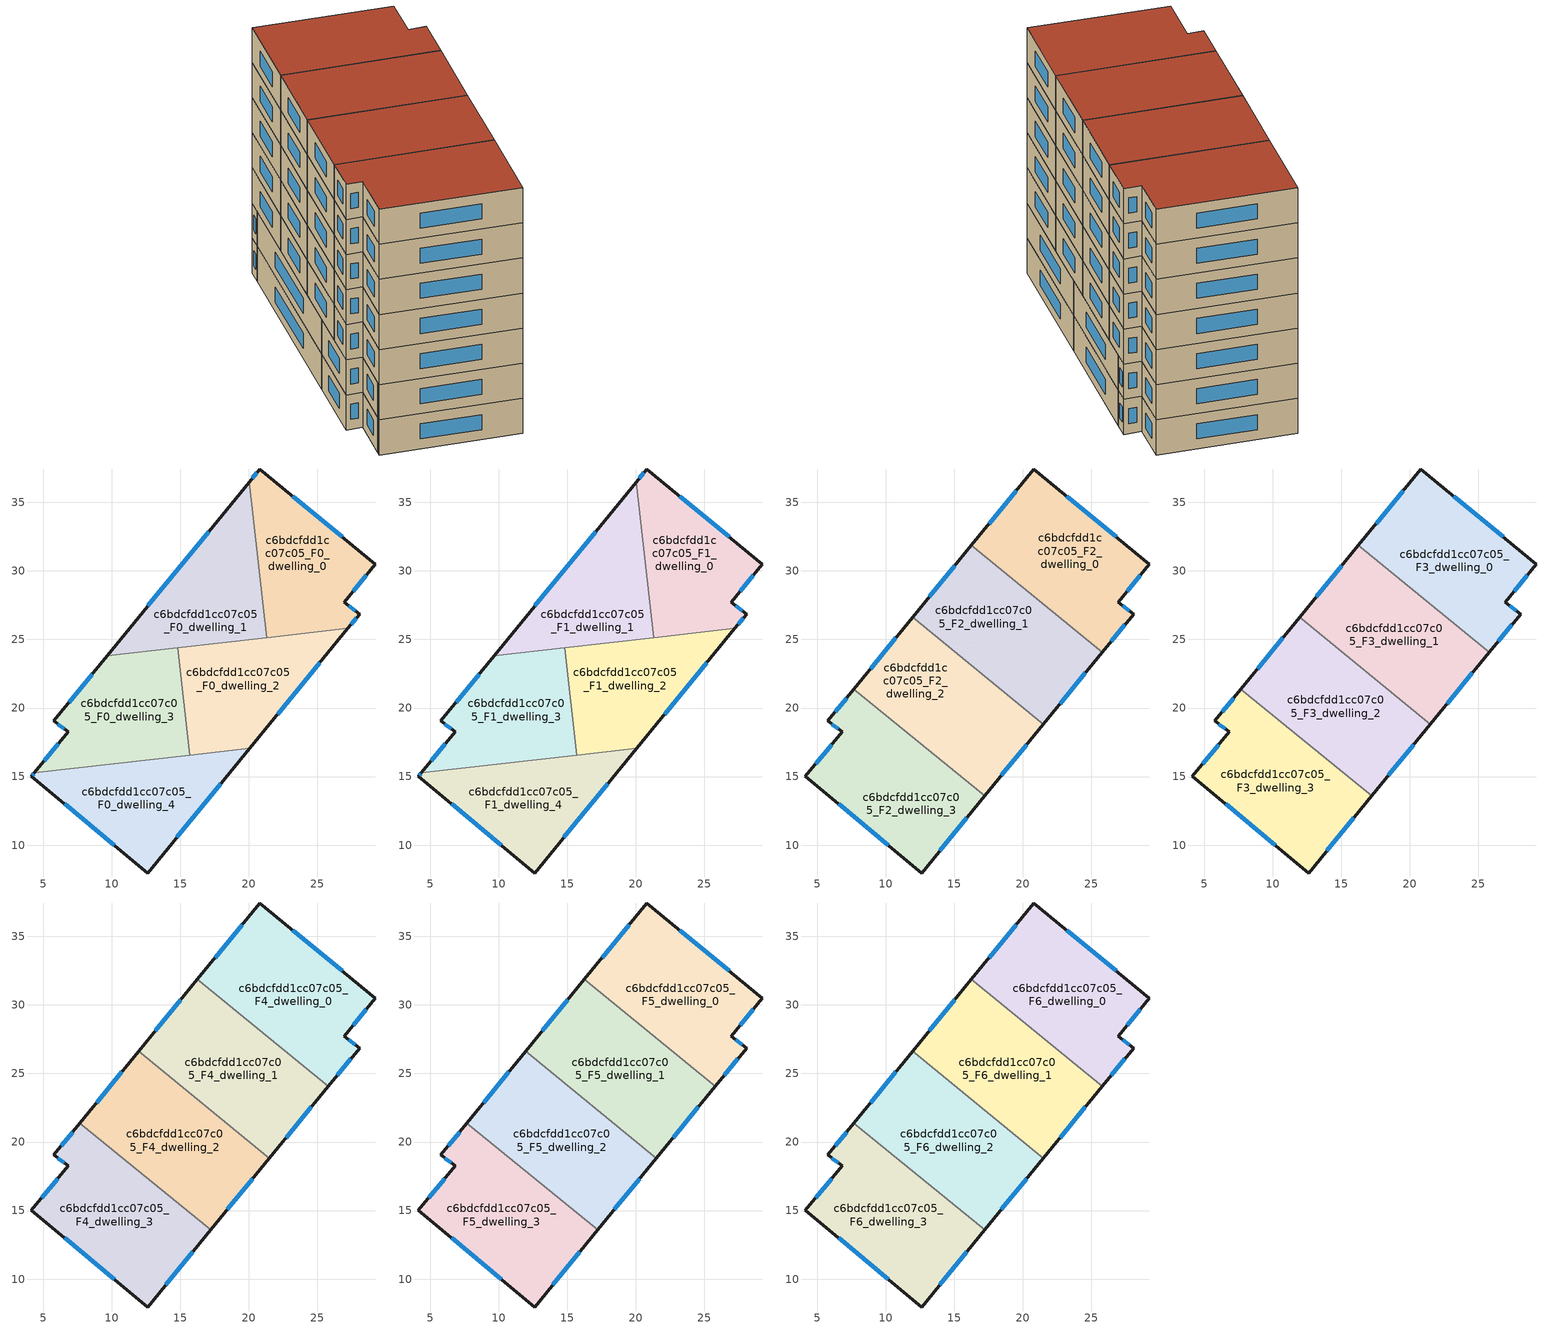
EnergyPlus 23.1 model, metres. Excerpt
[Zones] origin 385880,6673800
c6bdcfdd1cc07c05_F0_dwelling_0
 floor ground (EU_floor_Construction): 29.2,30.49 26.95,27.71 28.07,26.85 27.21,25.8 21.29,25.13 20.02,36.47 20.8,37.42 z0
 wall outside (EU_wall_Construction): 27.21,25.8 28.07,26.85 26.95,27.71 29.2,30.49 20.8,37.42 20.02,36.47 z0:3
 wall to c6bdcfdd1cc07c05_F0_dwelling_1 (EU_wall_Construction): 20.02,36.47 21.29,25.13 z0:3
 wall to c6bdcfdd1cc07c05_F0_dwelling_2 (EU_wall_Construction): 21.29,25.13 27.21,25.8 z0:3
 window (EU_Window_Construction): 20.58,37.15 20.24,36.74 / 26.8,32.47 23.2,35.44 / 27.6,28.51 28.56,29.7 / 27.75,27.1 27.27,27.47 / 27.45,26.1 27.82,26.55 z0.86:2.14
c6bdcfdd1cc07c05_F0_dwelling_1
 floor ground (EU_floor_Construction): 20.02,36.47 21.29,25.13 9.69,23.83 z0
 wall outside (EU_wall_Construction): 20.02,36.47 9.69,23.83 z0:3
 wall to c6bdcfdd1cc07c05_F0_dwelling_3 (EU_wall_Construction): 9.69,23.83 14.8,24.4 z0:3
 wall to c6bdcfdd1cc07c05_F0_dwelling_2 (EU_wall_Construction): 14.8,24.4 21.29,25.13 z0:3
 window (EU_Window_Construction): 17.07,32.86 12.64,27.44 z0.86:2.14
c6bdcfdd1cc07c05_F0_dwelling_2
 floor ground (EU_floor_Construction): 27.21,25.8 20.06,17.06 15.68,16.57 14.8,24.4 z0
 wall outside (EU_wall_Construction): 20.06,17.06 27.21,25.8 z0:3
 wall to c6bdcfdd1cc07c05_F0_dwelling_3 (EU_wall_Construction): 14.8,24.4 15.68,16.57 z0:3
 wall to c6bdcfdd1cc07c05_F0_dwelling_4 (EU_wall_Construction): 15.68,16.57 20.06,17.06 z0:3
 window (EU_Window_Construction): 22.1,19.56 25.16,23.3 z0.86:2.14
c6bdcfdd1cc07c05_F0_dwelling_3
 floor ground (EU_floor_Construction): 14.8,24.4 15.68,16.57 4.36,15.29 6.82,18.26 5.79,19.05 9.69,23.83 z0
 wall outside (EU_wall_Construction): 9.69,23.83 5.79,19.05 6.82,18.26 4.36,15.29 z0:3
 wall to c6bdcfdd1cc07c05_F0_dwelling_4 (EU_wall_Construction): 4.36,15.29 15.68,16.57 z0:3
 window (EU_Window_Construction): 8.57,22.46 6.9,20.42 / 6.12,17.41 5.06,16.14 / 6.08,18.83 6.52,18.49 z0.86:2.14
c6bdcfdd1cc07c05_F0_dwelling_4
 floor ground (EU_floor_Construction): 20.06,17.06 12.62,7.97 4.15,15.03 4.36,15.29 z0
 wall outside (EU_wall_Construction): 4.36,15.29 4.15,15.03 12.62,7.97 20.06,17.06 z0:3
 window (EU_Window_Construction): 14.75,10.57 17.93,14.46 / 6.57,13.01 10.2,9.99 / 4.3,15.22 4.21,15.11 z0.86:2.14
c6bdcfdd1cc07c05_F1_dwelling_0
 floor to c6bdcfdd1cc07c05_F0_dwelling_0 (EU_floor_Construction): 29.2,30.49 26.95,27.71 28.07,26.85 27.21,25.8 21.29,25.13 20.02,36.47 20.8,37.42 z3
 wall outside (EU_wall_Construction): 27.21,25.8 28.07,26.85 26.95,27.71 29.2,30.49 20.8,37.42 20.02,36.47 z3:6
 wall to c6bdcfdd1cc07c05_F1_dwelling_1 (EU_wall_Construction): 20.02,36.47 21.29,25.13 z3:6
 wall to c6bdcfdd1cc07c05_F1_dwelling_2 (EU_wall_Construction): 21.29,25.13 27.21,25.8 z3:6
 window (EU_Window_Construction): 20.58,37.15 20.24,36.74 / 26.8,32.47 23.2,35.44 / 27.6,28.51 28.56,29.7 / 27.75,27.1 27.27,27.47 / 27.45,26.1 27.82,26.55 z3.86:5.14
c6bdcfdd1cc07c05_F1_dwelling_1
 floor to c6bdcfdd1cc07c05_F0_dwelling_1 (EU_floor_Construction): 20.02,36.47 21.29,25.13 9.69,23.83 z3
 wall outside (EU_wall_Construction): 20.02,36.47 9.69,23.83 z3:6
 wall to c6bdcfdd1cc07c05_F1_dwelling_3 (EU_wall_Construction): 9.69,23.83 14.8,24.4 z3:6
 wall to c6bdcfdd1cc07c05_F1_dwelling_2 (EU_wall_Construction): 14.8,24.4 21.29,25.13 z3:6
 window (EU_Window_Construction): 17.07,32.86 12.64,27.44 z3.86:5.14
 ceiling adiabatic (EU_roof_Construction): 14.69,24.39 11.97,26.62 9.69,23.83 z6
c6bdcfdd1cc07c05_F1_dwelling_2
 floor to c6bdcfdd1cc07c05_F0_dwelling_2 (EU_floor_Construction): 27.21,25.8 20.06,17.06 15.68,16.57 14.8,24.4 z3
 wall outside (EU_wall_Construction): 20.06,17.06 27.21,25.8 z3:6
 wall to c6bdcfdd1cc07c05_F1_dwelling_3 (EU_wall_Construction): 14.8,24.4 15.68,16.57 z3:6
 wall to c6bdcfdd1cc07c05_F1_dwelling_4 (EU_wall_Construction): 15.68,16.57 20.06,17.06 z3:6
 window (EU_Window_Construction): 22.1,19.56 25.16,23.3 z3.86:5.14
c6bdcfdd1cc07c05_F1_dwelling_3
 floor to c6bdcfdd1cc07c05_F0_dwelling_3 (EU_floor_Construction): 14.8,24.4 15.68,16.57 4.36,15.29 6.82,18.26 5.79,19.05 9.69,23.83 z3
 wall outside (EU_wall_Construction): 9.69,23.83 5.79,19.05 6.82,18.26 4.36,15.29 z3:6
 wall to c6bdcfdd1cc07c05_F1_dwelling_4 (EU_wall_Construction): 4.36,15.29 15.68,16.57 z3:6
 window (EU_Window_Construction): 8.57,22.46 6.9,20.42 / 6.12,17.41 5.06,16.14 / 6.08,18.83 6.52,18.49 z3.86:5.14
c6bdcfdd1cc07c05_F1_dwelling_4
 floor to c6bdcfdd1cc07c05_F0_dwelling_4 (EU_floor_Construction): 20.06,17.06 12.62,7.97 4.15,15.03 4.36,15.29 z3
 wall outside (EU_wall_Construction): 4.36,15.29 4.15,15.03 12.62,7.97 20.06,17.06 z3:6
 window (EU_Window_Construction): 14.75,10.57 17.93,14.46 / 6.57,13.01 10.2,9.99 / 4.3,15.22 4.21,15.11 z3.86:5.14
c6bdcfdd1cc07c05_F2_dwelling_0
 floor to c6bdcfdd1cc07c05_F1_dwelling_0 (EU_floor_Construction): 29.2,30.49 26.95,27.71 28.07,26.85 27.21,25.8 24.08,25.45 20.97,27.99 20.02,36.47 20.8,37.42 z6
 floor to c6bdcfdd1cc07c05_F1_dwelling_1 (EU_floor_Construction): 20.02,36.47 20.97,27.99 16.25,31.85 z6
 floor to c6bdcfdd1cc07c05_F1_dwelling_2 (EU_floor_Construction): 27.21,25.8 25.78,24.05 24.08,25.45 z6
 wall outside (EU_wall_Construction): 25.78,24.05 28.07,26.85 26.95,27.71 29.2,30.49 20.8,37.42 16.25,31.85 z6:9
 wall to c6bdcfdd1cc07c05_F2_dwelling_1 (EU_wall_Construction): 16.25,31.85 25.78,24.05 z6:9
 window (EU_Window_Construction): 19.5,35.83 17.55,33.45 / 26.8,32.47 23.2,35.44 / 27.6,28.51 28.56,29.7 / 27.75,27.1 27.27,27.47 / 26.43,24.85 27.42,26.05 z6.86:8.14
c6bdcfdd1cc07c05_F2_dwelling_1
 floor to c6bdcfdd1cc07c05_F1_dwelling_1 (EU_floor_Construction): 20.97,27.99 21.29,25.13 14.69,24.39 11.97,26.62 16.25,31.85 z6
 floor to c6bdcfdd1cc07c05_F1_dwelling_0 (EU_floor_Construction): 24.08,25.45 21.29,25.13 20.97,27.99 z6
 floor to c6bdcfdd1cc07c05_F1_dwelling_2 (EU_floor_Construction): 25.78,24.05 21.5,18.82 14.81,24.29 14.8,24.4 24.08,25.45 z6
 wall outside (EU_wall_Construction): 21.5,18.82 25.78,24.05 / 16.25,31.85 11.97,26.62 z6:9
 wall to c6bdcfdd1cc07c05_F2_dwelling_2 (EU_wall_Construction): 11.97,26.62 21.5,18.82 z6:9
 window (EU_Window_Construction): 22.72,20.32 24.56,22.56 / 15.03,30.36 13.19,28.11 z6.86:8.14
c6bdcfdd1cc07c05_F2_dwelling_2
 floor to c6bdcfdd1cc07c05_F1_dwelling_2 (EU_floor_Construction): 21.5,18.82 20.06,17.06 15.68,16.57 14.81,24.29 z6
 floor to c6bdcfdd1cc07c05_F1_dwelling_3 (EU_floor_Construction): 14.81,24.29 15.68,16.57 13.83,16.36 7.69,21.38 9.69,23.83 14.69,24.39 z6
 floor adiabatic (EU_floor_Construction): 14.69,24.39 9.69,23.83 11.97,26.62 z6
 floor to c6bdcfdd1cc07c05_F1_dwelling_4 (EU_floor_Construction): 20.06,17.06 17.22,13.59 13.83,16.36 z6
 wall outside (EU_wall_Construction): 17.22,13.59 21.5,18.82 / 11.97,26.62 7.69,21.38 z6:9
 wall to c6bdcfdd1cc07c05_F2_dwelling_3 (EU_wall_Construction): 7.69,21.38 17.22,13.59 z6:9
 window (EU_Window_Construction): 18.44,15.08 20.28,17.33 / 10.75,25.12 8.91,22.88 z6.86:8.14
c6bdcfdd1cc07c05_F2_dwelling_3
 floor to c6bdcfdd1cc07c05_F1_dwelling_3 (EU_floor_Construction): 13.83,16.36 4.36,15.29 6.82,18.26 5.79,19.05 7.69,21.38 z6
 floor to c6bdcfdd1cc07c05_F1_dwelling_4 (EU_floor_Construction): 17.22,13.59 12.62,7.97 4.15,15.03 4.36,15.29 13.83,16.36 z6
 wall outside (EU_wall_Construction): 7.69,21.38 5.79,19.05 6.82,18.26 4.15,15.03 12.62,7.97 17.22,13.59 z6:9
 window (EU_Window_Construction): 6.08,18.83 6.52,18.49 / 7.14,20.72 6.33,19.72 / 13.94,9.58 15.9,11.98 / 6.57,13.01 10.2,9.99 / 6.05,17.34 4.91,15.95 z6.86:8.14
c6bdcfdd1cc07c05_F3_dwelling_0
 floor to c6bdcfdd1cc07c05_F2_dwelling_0 (EU_floor_Construction): 29.2,30.49 26.95,27.71 28.07,26.85 25.78,24.05 16.25,31.85 20.8,37.42 z9
 wall outside (EU_wall_Construction): 25.78,24.05 28.07,26.85 26.95,27.71 29.2,30.49 20.8,37.42 16.25,31.85 z9:12
 wall to c6bdcfdd1cc07c05_F3_dwelling_1 (EU_wall_Construction): 16.25,31.85 25.78,24.05 z9:12
 window (EU_Window_Construction): 19.5,35.83 17.55,33.45 / 26.8,32.47 23.2,35.44 / 27.6,28.51 28.56,29.7 / 27.75,27.1 27.27,27.47 / 26.43,24.85 27.42,26.05 z9.86:11.14
c6bdcfdd1cc07c05_F3_dwelling_1
 floor to c6bdcfdd1cc07c05_F2_dwelling_1 (EU_floor_Construction): 25.78,24.05 21.5,18.82 11.97,26.62 16.25,31.85 z9
 wall outside (EU_wall_Construction): 21.5,18.82 25.78,24.05 / 16.25,31.85 11.97,26.62 z9:12
 wall to c6bdcfdd1cc07c05_F3_dwelling_2 (EU_wall_Construction): 11.97,26.62 21.5,18.82 z9:12
 window (EU_Window_Construction): 22.72,20.32 24.56,22.56 / 15.03,30.36 13.19,28.11 z9.86:11.14
c6bdcfdd1cc07c05_F3_dwelling_2
 floor to c6bdcfdd1cc07c05_F2_dwelling_2 (EU_floor_Construction): 21.5,18.82 17.22,13.59 7.69,21.38 11.97,26.62 z9
 wall outside (EU_wall_Construction): 17.22,13.59 21.5,18.82 / 11.97,26.62 7.69,21.38 z9:12
 wall to c6bdcfdd1cc07c05_F3_dwelling_3 (EU_wall_Construction): 7.69,21.38 17.22,13.59 z9:12
 window (EU_Window_Construction): 18.44,15.08 20.28,17.33 / 10.75,25.12 8.91,22.88 z9.86:11.14
c6bdcfdd1cc07c05_F3_dwelling_3
 floor to c6bdcfdd1cc07c05_F2_dwelling_3 (EU_floor_Construction): 17.22,13.59 12.62,7.97 4.15,15.03 6.82,18.26 5.79,19.05 7.69,21.38 z9
 wall outside (EU_wall_Construction): 7.69,21.38 5.79,19.05 6.82,18.26 4.15,15.03 12.62,7.97 17.22,13.59 z9:12
 window (EU_Window_Construction): 6.08,18.83 6.52,18.49 / 7.14,20.72 6.33,19.72 / 13.94,9.58 15.9,11.98 / 6.57,13.01 10.2,9.99 / 6.05,17.34 4.91,15.95 z9.86:11.14
c6bdcfdd1cc07c05_F4_dwelling_0
 floor to c6bdcfdd1cc07c05_F3_dwelling_0 (EU_floor_Construction): 29.2,30.49 26.95,27.71 28.07,26.85 25.78,24.05 16.25,31.85 20.8,37.42 z12
 wall outside (EU_wall_Construction): 25.78,24.05 28.07,26.85 26.95,27.71 29.2,30.49 20.8,37.42 16.25,31.85 z12:15
 wall to c6bdcfdd1cc07c05_F4_dwelling_1 (EU_wall_Construction): 16.25,31.85 25.78,24.05 z12:15
 window (EU_Window_Construction): 19.5,35.83 17.55,33.45 / 26.8,32.47 23.2,35.44 / 27.6,28.51 28.56,29.7 / 27.75,27.1 27.27,27.47 / 26.43,24.85 27.42,26.05 z12.86:14.14
c6bdcfdd1cc07c05_F4_dwelling_1
 floor to c6bdcfdd1cc07c05_F3_dwelling_1 (EU_floor_Construction): 25.78,24.05 21.5,18.82 11.97,26.62 16.25,31.85 z12
 wall outside (EU_wall_Construction): 21.5,18.82 25.78,24.05 / 16.25,31.85 11.97,26.62 z12:15
 wall to c6bdcfdd1cc07c05_F4_dwelling_2 (EU_wall_Construction): 11.97,26.62 21.5,18.82 z12:15
 window (EU_Window_Construction): 22.72,20.32 24.56,22.56 / 15.03,30.36 13.19,28.11 z12.86:14.14
c6bdcfdd1cc07c05_F4_dwelling_2
 floor to c6bdcfdd1cc07c05_F3_dwelling_2 (EU_floor_Construction): 21.5,18.82 17.22,13.59 7.69,21.38 11.97,26.62 z12
 wall outside (EU_wall_Construction): 17.22,13.59 21.5,18.82 / 11.97,26.62 7.69,21.38 z12:15
 wall to c6bdcfdd1cc07c05_F4_dwelling_3 (EU_wall_Construction): 7.69,21.38 17.22,13.59 z12:15
 window (EU_Window_Construction): 18.44,15.08 20.28,17.33 / 10.75,25.12 8.91,22.88 z12.86:14.14
c6bdcfdd1cc07c05_F4_dwelling_3
 floor to c6bdcfdd1cc07c05_F3_dwelling_3 (EU_floor_Construction): 17.22,13.59 12.62,7.97 4.15,15.03 6.82,18.26 5.79,19.05 7.69,21.38 z12
 wall outside (EU_wall_Construction): 7.69,21.38 5.79,19.05 6.82,18.26 4.15,15.03 12.62,7.97 17.22,13.59 z12:15
 window (EU_Window_Construction): 6.08,18.83 6.52,18.49 / 7.14,20.72 6.33,19.72 / 13.94,9.58 15.9,11.98 / 6.57,13.01 10.2,9.99 / 6.05,17.34 4.91,15.95 z12.86:14.14
c6bdcfdd1cc07c05_F5_dwelling_0
 floor to c6bdcfdd1cc07c05_F4_dwelling_0 (EU_floor_Construction): 29.2,30.49 26.95,27.71 28.07,26.85 25.78,24.05 16.25,31.85 20.8,37.42 z15
 wall outside (EU_wall_Construction): 25.78,24.05 28.07,26.85 26.95,27.71 29.2,30.49 20.8,37.42 16.25,31.85 z15:18
 wall to c6bdcfdd1cc07c05_F5_dwelling_1 (EU_wall_Construction): 16.25,31.85 25.78,24.05 z15:18
 window (EU_Window_Construction): 19.5,35.83 17.55,33.45 / 26.8,32.47 23.2,35.44 / 27.6,28.51 28.56,29.7 / 27.75,27.1 27.27,27.47 / 26.43,24.85 27.42,26.05 z15.86:17.14
c6bdcfdd1cc07c05_F5_dwelling_1
 floor to c6bdcfdd1cc07c05_F4_dwelling_1 (EU_floor_Construction): 25.78,24.05 21.5,18.82 11.97,26.62 16.25,31.85 z15
 wall outside (EU_wall_Construction): 21.5,18.82 25.78,24.05 / 16.25,31.85 11.97,26.62 z15:18
 wall to c6bdcfdd1cc07c05_F5_dwelling_2 (EU_wall_Construction): 11.97,26.62 21.5,18.82 z15:18
 window (EU_Window_Construction): 22.72,20.32 24.56,22.56 / 15.03,30.36 13.19,28.11 z15.86:17.14
c6bdcfdd1cc07c05_F5_dwelling_2
 floor to c6bdcfdd1cc07c05_F4_dwelling_2 (EU_floor_Construction): 21.5,18.82 17.22,13.59 7.69,21.38 11.97,26.62 z15
 wall outside (EU_wall_Construction): 17.22,13.59 21.5,18.82 / 11.97,26.62 7.69,21.38 z15:18
 wall to c6bdcfdd1cc07c05_F5_dwelling_3 (EU_wall_Construction): 7.69,21.38 17.22,13.59 z15:18
 window (EU_Window_Construction): 18.44,15.08 20.28,17.33 / 10.75,25.12 8.91,22.88 z15.86:17.14
c6bdcfdd1cc07c05_F5_dwelling_3
 floor to c6bdcfdd1cc07c05_F4_dwelling_3 (EU_floor_Construction): 17.22,13.59 12.62,7.97 4.15,15.03 6.82,18.26 5.79,19.05 7.69,21.38 z15
 wall outside (EU_wall_Construction): 7.69,21.38 5.79,19.05 6.82,18.26 4.15,15.03 12.62,7.97 17.22,13.59 z15:18
 window (EU_Window_Construction): 6.08,18.83 6.52,18.49 / 7.14,20.72 6.33,19.72 / 13.94,9.58 15.9,11.98 / 6.57,13.01 10.2,9.99 / 6.05,17.34 4.91,15.95 z15.86:17.14
c6bdcfdd1cc07c05_F6_dwelling_0
 floor to c6bdcfdd1cc07c05_F5_dwelling_0 (EU_floor_Construction): 29.2,30.49 26.95,27.71 28.07,26.85 25.78,24.05 16.25,31.85 20.8,37.42 z18
 wall outside (EU_wall_Construction): 25.78,24.05 28.07,26.85 26.95,27.71 29.2,30.49 20.8,37.42 16.25,31.85 z18:21
 wall to c6bdcfdd1cc07c05_F6_dwelling_1 (EU_wall_Construction): 16.25,31.85 25.78,24.05 z18:21
 window (EU_Window_Construction): 19.5,35.83 17.55,33.45 / 26.8,32.47 23.2,35.44 / 27.6,28.51 28.56,29.7 / 27.75,27.1 27.27,27.47 / 26.43,24.85 27.42,26.05 z18.86:20.14
 roof outside (EU_roof_Construction): 28.07,26.85 26.95,27.71 29.2,30.49 20.8,37.42 16.25,31.85 25.78,24.05 z21
c6bdcfdd1cc07c05_F6_dwelling_1
 floor to c6bdcfdd1cc07c05_F5_dwelling_1 (EU_floor_Construction): 25.78,24.05 21.5,18.82 11.97,26.62 16.25,31.85 z18
 wall outside (EU_wall_Construction): 21.5,18.82 25.78,24.05 / 16.25,31.85 11.97,26.62 z18:21
 wall to c6bdcfdd1cc07c05_F6_dwelling_2 (EU_wall_Construction): 11.97,26.62 21.5,18.82 z18:21
 window (EU_Window_Construction): 22.72,20.32 24.56,22.56 / 15.03,30.36 13.19,28.11 z18.86:20.14
 roof outside (EU_roof_Construction): 21.5,18.82 25.78,24.05 16.25,31.85 11.97,26.62 z21
c6bdcfdd1cc07c05_F6_dwelling_2
 floor to c6bdcfdd1cc07c05_F5_dwelling_2 (EU_floor_Construction): 21.5,18.82 17.22,13.59 7.69,21.38 11.97,26.62 z18
 wall outside (EU_wall_Construction): 17.22,13.59 21.5,18.82 / 11.97,26.62 7.69,21.38 z18:21
 wall to c6bdcfdd1cc07c05_F6_dwelling_3 (EU_wall_Construction): 7.69,21.38 17.22,13.59 z18:21
 window (EU_Window_Construction): 18.44,15.08 20.28,17.33 / 10.75,25.12 8.91,22.88 z18.86:20.14
 roof outside (EU_roof_Construction): 17.22,13.59 21.5,18.82 11.97,26.62 7.69,21.38 z21
c6bdcfdd1cc07c05_F6_dwelling_3
 floor to c6bdcfdd1cc07c05_F5_dwelling_3 (EU_floor_Construction): 17.22,13.59 12.62,7.97 4.15,15.03 6.82,18.26 5.79,19.05 7.69,21.38 z18
 wall outside (EU_wall_Construction): 7.69,21.38 5.79,19.05 6.82,18.26 4.15,15.03 12.62,7.97 17.22,13.59 z18:21
 window (EU_Window_Construction): 6.08,18.83 6.52,18.49 / 7.14,20.72 6.33,19.72 / 13.94,9.58 15.9,11.98 / 6.57,13.01 10.2,9.99 / 6.05,17.34 4.91,15.95 z18.86:20.14
 roof outside (EU_roof_Construction): 12.62,7.97 17.22,13.59 7.69,21.38 5.79,19.05 6.82,18.26 4.15,15.03 z21
[Building]
EU S2 Campaign: North Axis=0; Terrain=City; Solar Distribution=FullExterior
[Site:Location]
Helsinki-Vantaa.AP: Latitude=60.317; Longitude=24.963; Time Zone=2; Elevation=54.6
[SizingPeriod:WeatherFileDays]
AnnualSizingPeriod: Begin Month=1; Begin Day of Month=1; End Month=12; End Day of Month=31; Day of Week for Start Day=Monday; Use Weather File Daylight Saving Period=No; Use Weather File Rain and Snow Indicators=No
[MATERIAL]
EU_InternalMass_Material: Roughness=MediumRough; Thickness=0.1; Conductivity=1; Density=1800; Specific Heat=900; Thermal Absorptance=0.9; Solar Absorptance=0.7; Visible Absorptance=0.7
[MATERIAL:NOMASS] Roughness=MediumRough; Thermal Absorptance=0.9; Solar Absorptance=0.7; Visible Absorptance=0.7
Name | Thermal Resistance
EU_wall_NoMass | 1.10183
EU_roof_NoMass; EU_floor_NoMass | 1.70606
[WINDOWMATERIAL:SIMPLEGLAZINGSYSTEM]
EU_Window_SimpleGlazing: UFactor=3.11035; Solar Heat Gain Coefficient=0.8; Visible Transmittance=0.8
[CONSTRUCTION]
EU_wall_Construction: EU_wall_NoMass
EU_roof_Construction: EU_roof_NoMass
EU_floor_Construction: EU_floor_NoMass
EU_Window_Construction: EU_Window_SimpleGlazing
EU_InternalMass_Construction: EU_InternalMass_Material
[ZONE] Type=1; Multiplier=1; Ceiling Height=autocalculate; Floor Area=autocalculate; Part of Total Floor Area=Yes
Name | Volume
c6bdcfdd1cc07c05_F0_dwelling_0; c6bdcfdd1cc07c05_F1_dwelling_0 | 199.832
c6bdcfdd1cc07c05_F2_dwelling_0; c6bdcfdd1cc07c05_F3_dwelling_0; c6bdcfdd1cc07c05_F4_dwelling_0; c6bdcfdd1cc07c05_F5_dwelling_0; c6bdcfdd1cc07c05_F6_dwelling_0 | 249.807
c6bdcfdd1cc07c05_F0_dwelling_1; c6bdcfdd1cc07c05_F1_dwelling_1 | 199.842
c6bdcfdd1cc07c05_F2_dwelling_1; c6bdcfdd1cc07c05_F3_dwelling_1; c6bdcfdd1cc07c05_F4_dwelling_1; c6bdcfdd1cc07c05_F5_dwelling_1; c6bdcfdd1cc07c05_F6_dwelling_1 | 249.809
c6bdcfdd1cc07c05_F0_dwelling_2; c6bdcfdd1cc07c05_F1_dwelling_2 | 199.837
c6bdcfdd1cc07c05_F2_dwelling_2; c6bdcfdd1cc07c05_F3_dwelling_2; c6bdcfdd1cc07c05_F4_dwelling_2; c6bdcfdd1cc07c05_F5_dwelling_2; c6bdcfdd1cc07c05_F6_dwelling_2 | 249.793
c6bdcfdd1cc07c05_F0_dwelling_3; c6bdcfdd1cc07c05_F1_dwelling_3 | 199.841
c6bdcfdd1cc07c05_F2_dwelling_3; c6bdcfdd1cc07c05_F3_dwelling_3; c6bdcfdd1cc07c05_F4_dwelling_3; c6bdcfdd1cc07c05_F5_dwelling_3; c6bdcfdd1cc07c05_F6_dwelling_3 | 249.817
c6bdcfdd1cc07c05_F0_dwelling_4; c6bdcfdd1cc07c05_F1_dwelling_4 | 199.878
[INTERNALMASS] Construction=EU_InternalMass_Construction
Name | Zone or ZoneList | Surface Area
c6bdcfdd1cc07c05_F0_dwelling_0_EU_InternalMass | c6bdcfdd1cc07c05_F0_dwelling_0 | 66.6115
c6bdcfdd1cc07c05_F0_dwelling_1_EU_InternalMass | c6bdcfdd1cc07c05_F0_dwelling_1 | 66.6107
c6bdcfdd1cc07c05_F0_dwelling_2_EU_InternalMass | c6bdcfdd1cc07c05_F0_dwelling_2 | 66.6126
c6bdcfdd1cc07c05_F0_dwelling_3_EU_InternalMass | c6bdcfdd1cc07c05_F0_dwelling_3 | 66.614
c6bdcfdd1cc07c05_F0_dwelling_4_EU_InternalMass | c6bdcfdd1cc07c05_F0_dwelling_4 | 66.6258
c6bdcfdd1cc07c05_F1_dwelling_0_EU_InternalMass | c6bdcfdd1cc07c05_F1_dwelling_0 | 66.6115
c6bdcfdd1cc07c05_F1_dwelling_1_EU_InternalMass | c6bdcfdd1cc07c05_F1_dwelling_1 | 66.6107
c6bdcfdd1cc07c05_F1_dwelling_2_EU_InternalMass | c6bdcfdd1cc07c05_F1_dwelling_2 | 66.6126
c6bdcfdd1cc07c05_F1_dwelling_3_EU_InternalMass | c6bdcfdd1cc07c05_F1_dwelling_3 | 66.614
c6bdcfdd1cc07c05_F1_dwelling_4_EU_InternalMass | c6bdcfdd1cc07c05_F1_dwelling_4 | 66.6258
c6bdcfdd1cc07c05_F2_dwelling_0_EU_InternalMass | c6bdcfdd1cc07c05_F2_dwelling_0 | 83.2688
c6bdcfdd1cc07c05_F2_dwelling_1_EU_InternalMass | c6bdcfdd1cc07c05_F2_dwelling_1 | 83.2698
c6bdcfdd1cc07c05_F2_dwelling_2_EU_InternalMass | c6bdcfdd1cc07c05_F2_dwelling_2 | 83.2642
c6bdcfdd1cc07c05_F2_dwelling_3_EU_InternalMass | c6bdcfdd1cc07c05_F2_dwelling_3 | 83.2721
c6bdcfdd1cc07c05_F3_dwelling_0_EU_InternalMass | c6bdcfdd1cc07c05_F3_dwelling_0 | 83.2688
c6bdcfdd1cc07c05_F3_dwelling_1_EU_InternalMass | c6bdcfdd1cc07c05_F3_dwelling_1 | 83.2698
c6bdcfdd1cc07c05_F3_dwelling_2_EU_InternalMass | c6bdcfdd1cc07c05_F3_dwelling_2 | 83.2642
c6bdcfdd1cc07c05_F3_dwelling_3_EU_InternalMass | c6bdcfdd1cc07c05_F3_dwelling_3 | 83.2721
c6bdcfdd1cc07c05_F4_dwelling_0_EU_InternalMass | c6bdcfdd1cc07c05_F4_dwelling_0 | 83.2688
c6bdcfdd1cc07c05_F4_dwelling_1_EU_InternalMass | c6bdcfdd1cc07c05_F4_dwelling_1 | 83.2698
c6bdcfdd1cc07c05_F4_dwelling_2_EU_InternalMass | c6bdcfdd1cc07c05_F4_dwelling_2 | 83.2642
c6bdcfdd1cc07c05_F4_dwelling_3_EU_InternalMass | c6bdcfdd1cc07c05_F4_dwelling_3 | 83.2721
c6bdcfdd1cc07c05_F5_dwelling_0_EU_InternalMass | c6bdcfdd1cc07c05_F5_dwelling_0 | 83.2688
c6bdcfdd1cc07c05_F5_dwelling_1_EU_InternalMass | c6bdcfdd1cc07c05_F5_dwelling_1 | 83.2698
c6bdcfdd1cc07c05_F5_dwelling_2_EU_InternalMass | c6bdcfdd1cc07c05_F5_dwelling_2 | 83.2642
c6bdcfdd1cc07c05_F5_dwelling_3_EU_InternalMass | c6bdcfdd1cc07c05_F5_dwelling_3 | 83.2721
c6bdcfdd1cc07c05_F6_dwelling_0_EU_InternalMass | c6bdcfdd1cc07c05_F6_dwelling_0 | 83.2688
c6bdcfdd1cc07c05_F6_dwelling_1_EU_InternalMass | c6bdcfdd1cc07c05_F6_dwelling_1 | 83.2698
c6bdcfdd1cc07c05_F6_dwelling_2_EU_InternalMass | c6bdcfdd1cc07c05_F6_dwelling_2 | 83.2642
c6bdcfdd1cc07c05_F6_dwelling_3_EU_InternalMass | c6bdcfdd1cc07c05_F6_dwelling_3 | 83.2721
[OTHEREQUIPMENT] Fuel Type=Electricity; Design Level Calculation Method=Watts/Area; Power per Zone Floor Area=1; Fraction Latent=0; Fraction Radiant=0; Fraction Lost=0; Carbon Dioxide Generation Rate=0; EndUse Subcategory=EU_Step8_InternalGains
Name | Zone or ZoneList or Space or SpaceList | Schedule
EU_Step8_InternalGain_c6bdcfdd1cc07c05_F0_dwelling_0_f000 | c6bdcfdd1cc07c05_F0_dwelling_0 | EU_Step8_GainSchedule_c6bdcfdd1cc07c05_F0_dwelling_0_f000
EU_Step8_InternalGain_c6bdcfdd1cc07c05_F0_dwelling_1_f000 | c6bdcfdd1cc07c05_F0_dwelling_1 | EU_Step8_GainSchedule_c6bdcfdd1cc07c05_F0_dwelling_1_f000
EU_Step8_InternalGain_c6bdcfdd1cc07c05_F0_dwelling_2_f000 | c6bdcfdd1cc07c05_F0_dwelling_2 | EU_Step8_GainSchedule_c6bdcfdd1cc07c05_F0_dwelling_2_f000
EU_Step8_InternalGain_c6bdcfdd1cc07c05_F0_dwelling_3_f000 | c6bdcfdd1cc07c05_F0_dwelling_3 | EU_Step8_GainSchedule_c6bdcfdd1cc07c05_F0_dwelling_3_f000
EU_Step8_InternalGain_c6bdcfdd1cc07c05_F0_dwelling_4_f000 | c6bdcfdd1cc07c05_F0_dwelling_4 | EU_Step8_GainSchedule_c6bdcfdd1cc07c05_F0_dwelling_4_f000
EU_Step8_InternalGain_c6bdcfdd1cc07c05_F1_dwelling_0_f000 | c6bdcfdd1cc07c05_F1_dwelling_0 | EU_Step8_GainSchedule_c6bdcfdd1cc07c05_F1_dwelling_0_f000
EU_Step8_InternalGain_c6bdcfdd1cc07c05_F1_dwelling_1_f000 | c6bdcfdd1cc07c05_F1_dwelling_1 | EU_Step8_GainSchedule_c6bdcfdd1cc07c05_F1_dwelling_1_f000
EU_Step8_InternalGain_c6bdcfdd1cc07c05_F1_dwelling_2_f000 | c6bdcfdd1cc07c05_F1_dwelling_2 | EU_Step8_GainSchedule_c6bdcfdd1cc07c05_F1_dwelling_2_f000
EU_Step8_InternalGain_c6bdcfdd1cc07c05_F1_dwelling_3_f000 | c6bdcfdd1cc07c05_F1_dwelling_3 | EU_Step8_GainSchedule_c6bdcfdd1cc07c05_F1_dwelling_3_f000
EU_Step8_InternalGain_c6bdcfdd1cc07c05_F1_dwelling_4_f000 | c6bdcfdd1cc07c05_F1_dwelling_4 | EU_Step8_GainSchedule_c6bdcfdd1cc07c05_F1_dwelling_4_f000
EU_Step8_InternalGain_c6bdcfdd1cc07c05_F2_dwelling_0_f000 | c6bdcfdd1cc07c05_F2_dwelling_0 | EU_Step8_GainSchedule_c6bdcfdd1cc07c05_F2_dwelling_0_f000
EU_Step8_InternalGain_c6bdcfdd1cc07c05_F2_dwelling_1_f000 | c6bdcfdd1cc07c05_F2_dwelling_1 | EU_Step8_GainSchedule_c6bdcfdd1cc07c05_F2_dwelling_1_f000
EU_Step8_InternalGain_c6bdcfdd1cc07c05_F2_dwelling_2_f000 | c6bdcfdd1cc07c05_F2_dwelling_2 | EU_Step8_GainSchedule_c6bdcfdd1cc07c05_F2_dwelling_2_f000
EU_Step8_InternalGain_c6bdcfdd1cc07c05_F2_dwelling_3_f000 | c6bdcfdd1cc07c05_F2_dwelling_3 | EU_Step8_GainSchedule_c6bdcfdd1cc07c05_F2_dwelling_3_f000
EU_Step8_InternalGain_c6bdcfdd1cc07c05_F3_dwelling_0_f000 | c6bdcfdd1cc07c05_F3_dwelling_0 | EU_Step8_GainSchedule_c6bdcfdd1cc07c05_F3_dwelling_0_f000
EU_Step8_InternalGain_c6bdcfdd1cc07c05_F3_dwelling_1_f000 | c6bdcfdd1cc07c05_F3_dwelling_1 | EU_Step8_GainSchedule_c6bdcfdd1cc07c05_F3_dwelling_1_f000
EU_Step8_InternalGain_c6bdcfdd1cc07c05_F3_dwelling_2_f000 | c6bdcfdd1cc07c05_F3_dwelling_2 | EU_Step8_GainSchedule_c6bdcfdd1cc07c05_F3_dwelling_2_f000
EU_Step8_InternalGain_c6bdcfdd1cc07c05_F3_dwelling_3_f000 | c6bdcfdd1cc07c05_F3_dwelling_3 | EU_Step8_GainSchedule_c6bdcfdd1cc07c05_F3_dwelling_3_f000
EU_Step8_InternalGain_c6bdcfdd1cc07c05_F4_dwelling_0_f000 | c6bdcfdd1cc07c05_F4_dwelling_0 | EU_Step8_GainSchedule_c6bdcfdd1cc07c05_F4_dwelling_0_f000
EU_Step8_InternalGain_c6bdcfdd1cc07c05_F4_dwelling_1_f000 | c6bdcfdd1cc07c05_F4_dwelling_1 | EU_Step8_GainSchedule_c6bdcfdd1cc07c05_F4_dwelling_1_f000
EU_Step8_InternalGain_c6bdcfdd1cc07c05_F4_dwelling_2_f000 | c6bdcfdd1cc07c05_F4_dwelling_2 | EU_Step8_GainSchedule_c6bdcfdd1cc07c05_F4_dwelling_2_f000
EU_Step8_InternalGain_c6bdcfdd1cc07c05_F4_dwelling_3_f000 | c6bdcfdd1cc07c05_F4_dwelling_3 | EU_Step8_GainSchedule_c6bdcfdd1cc07c05_F4_dwelling_3_f000
EU_Step8_InternalGain_c6bdcfdd1cc07c05_F5_dwelling_0_f000 | c6bdcfdd1cc07c05_F5_dwelling_0 | EU_Step8_GainSchedule_c6bdcfdd1cc07c05_F5_dwelling_0_f000
EU_Step8_InternalGain_c6bdcfdd1cc07c05_F5_dwelling_1_f000 | c6bdcfdd1cc07c05_F5_dwelling_1 | EU_Step8_GainSchedule_c6bdcfdd1cc07c05_F5_dwelling_1_f000
EU_Step8_InternalGain_c6bdcfdd1cc07c05_F5_dwelling_2_f000 | c6bdcfdd1cc07c05_F5_dwelling_2 | EU_Step8_GainSchedule_c6bdcfdd1cc07c05_F5_dwelling_2_f000
EU_Step8_InternalGain_c6bdcfdd1cc07c05_F5_dwelling_3_f000 | c6bdcfdd1cc07c05_F5_dwelling_3 | EU_Step8_GainSchedule_c6bdcfdd1cc07c05_F5_dwelling_3_f000
EU_Step8_InternalGain_c6bdcfdd1cc07c05_F6_dwelling_0_f000 | c6bdcfdd1cc07c05_F6_dwelling_0 | EU_Step8_GainSchedule_c6bdcfdd1cc07c05_F6_dwelling_0_f000
EU_Step8_InternalGain_c6bdcfdd1cc07c05_F6_dwelling_1_f000 | c6bdcfdd1cc07c05_F6_dwelling_1 | EU_Step8_GainSchedule_c6bdcfdd1cc07c05_F6_dwelling_1_f000
EU_Step8_InternalGain_c6bdcfdd1cc07c05_F6_dwelling_2_f000 | c6bdcfdd1cc07c05_F6_dwelling_2 | EU_Step8_GainSchedule_c6bdcfdd1cc07c05_F6_dwelling_2_f000
EU_Step8_InternalGain_c6bdcfdd1cc07c05_F6_dwelling_3_f000 | c6bdcfdd1cc07c05_F6_dwelling_3 | EU_Step8_GainSchedule_c6bdcfdd1cc07c05_F6_dwelling_3_f000
[ZONEVENTILATION:DESIGNFLOWRATE] Schedule=EU_AlwaysOn; Design Flow Rate Calculation Method=AirChanges/Hour; Air Changes per Hour=0.756316; Ventilation Type=Natural; Fan Pressure Rise=0; Fan Total Efficiency=1; Constant Term Coefficient=1; Temperature Term Coefficient=0; Velocity Term Coefficient=0; Velocity Squared Term Coefficient=0; Minimum Indoor Temperature=-100; Maximum Indoor Temperature=100; Delta Temperature=-100; Minimum Outdoor Temperature=-100; Maximum Outdoor Temperature=100; Maximum Wind Speed=40
Name | Zone or ZoneList or Space or SpaceList
EU_ConstantAir_c6bdcfdd1cc07c05_F0_dwelling_0 | c6bdcfdd1cc07c05_F0_dwelling_0
EU_ConstantAir_c6bdcfdd1cc07c05_F0_dwelling_1 | c6bdcfdd1cc07c05_F0_dwelling_1
EU_ConstantAir_c6bdcfdd1cc07c05_F0_dwelling_2 | c6bdcfdd1cc07c05_F0_dwelling_2
EU_ConstantAir_c6bdcfdd1cc07c05_F0_dwelling_3 | c6bdcfdd1cc07c05_F0_dwelling_3
EU_ConstantAir_c6bdcfdd1cc07c05_F0_dwelling_4 | c6bdcfdd1cc07c05_F0_dwelling_4
EU_ConstantAir_c6bdcfdd1cc07c05_F1_dwelling_0 | c6bdcfdd1cc07c05_F1_dwelling_0
EU_ConstantAir_c6bdcfdd1cc07c05_F1_dwelling_1 | c6bdcfdd1cc07c05_F1_dwelling_1
EU_ConstantAir_c6bdcfdd1cc07c05_F1_dwelling_2 | c6bdcfdd1cc07c05_F1_dwelling_2
EU_ConstantAir_c6bdcfdd1cc07c05_F1_dwelling_3 | c6bdcfdd1cc07c05_F1_dwelling_3
EU_ConstantAir_c6bdcfdd1cc07c05_F1_dwelling_4 | c6bdcfdd1cc07c05_F1_dwelling_4
EU_ConstantAir_c6bdcfdd1cc07c05_F2_dwelling_0 | c6bdcfdd1cc07c05_F2_dwelling_0
EU_ConstantAir_c6bdcfdd1cc07c05_F2_dwelling_1 | c6bdcfdd1cc07c05_F2_dwelling_1
EU_ConstantAir_c6bdcfdd1cc07c05_F2_dwelling_2 | c6bdcfdd1cc07c05_F2_dwelling_2
EU_ConstantAir_c6bdcfdd1cc07c05_F2_dwelling_3 | c6bdcfdd1cc07c05_F2_dwelling_3
EU_ConstantAir_c6bdcfdd1cc07c05_F3_dwelling_0 | c6bdcfdd1cc07c05_F3_dwelling_0
EU_ConstantAir_c6bdcfdd1cc07c05_F3_dwelling_1 | c6bdcfdd1cc07c05_F3_dwelling_1
EU_ConstantAir_c6bdcfdd1cc07c05_F3_dwelling_2 | c6bdcfdd1cc07c05_F3_dwelling_2
EU_ConstantAir_c6bdcfdd1cc07c05_F3_dwelling_3 | c6bdcfdd1cc07c05_F3_dwelling_3
EU_ConstantAir_c6bdcfdd1cc07c05_F4_dwelling_0 | c6bdcfdd1cc07c05_F4_dwelling_0
EU_ConstantAir_c6bdcfdd1cc07c05_F4_dwelling_1 | c6bdcfdd1cc07c05_F4_dwelling_1
EU_ConstantAir_c6bdcfdd1cc07c05_F4_dwelling_2 | c6bdcfdd1cc07c05_F4_dwelling_2
EU_ConstantAir_c6bdcfdd1cc07c05_F4_dwelling_3 | c6bdcfdd1cc07c05_F4_dwelling_3
EU_ConstantAir_c6bdcfdd1cc07c05_F5_dwelling_0 | c6bdcfdd1cc07c05_F5_dwelling_0
EU_ConstantAir_c6bdcfdd1cc07c05_F5_dwelling_1 | c6bdcfdd1cc07c05_F5_dwelling_1
EU_ConstantAir_c6bdcfdd1cc07c05_F5_dwelling_2 | c6bdcfdd1cc07c05_F5_dwelling_2
EU_ConstantAir_c6bdcfdd1cc07c05_F5_dwelling_3 | c6bdcfdd1cc07c05_F5_dwelling_3
EU_ConstantAir_c6bdcfdd1cc07c05_F6_dwelling_0 | c6bdcfdd1cc07c05_F6_dwelling_0
EU_ConstantAir_c6bdcfdd1cc07c05_F6_dwelling_1 | c6bdcfdd1cc07c05_F6_dwelling_1
EU_ConstantAir_c6bdcfdd1cc07c05_F6_dwelling_2 | c6bdcfdd1cc07c05_F6_dwelling_2
EU_ConstantAir_c6bdcfdd1cc07c05_F6_dwelling_3 | c6bdcfdd1cc07c05_F6_dwelling_3
[HVACTEMPLATE:THERMOSTAT] Constant Heating Setpoint=20; Constant Cooling Setpoint=50
EU_HeatOnly_c6bdcfdd1cc07c05_F0_dwelling_0; EU_HeatOnly_c6bdcfdd1cc07c05_F0_dwelling_1; EU_HeatOnly_c6bdcfdd1cc07c05_F0_dwelling_2; EU_HeatOnly_c6bdcfdd1cc07c05_F0_dwelling_3; EU_HeatOnly_c6bdcfdd1cc07c05_F0_dwelling_4; EU_HeatOnly_c6bdcfdd1cc07c05_F1_dwelling_0; EU_HeatOnly_c6bdcfdd1cc07c05_F1_dwelling_1; EU_HeatOnly_c6bdcfdd1cc07c05_F1_dwelling_2; EU_HeatOnly_c6bdcfdd1cc07c05_F1_dwelling_3; EU_HeatOnly_c6bdcfdd1cc07c05_F1_dwelling_4; EU_HeatOnly_c6bdcfdd1cc07c05_F2_dwelling_0; EU_HeatOnly_c6bdcfdd1cc07c05_F2_dwelling_1; EU_HeatOnly_c6bdcfdd1cc07c05_F2_dwelling_2; EU_HeatOnly_c6bdcfdd1cc07c05_F2_dwelling_3; EU_HeatOnly_c6bdcfdd1cc07c05_F3_dwelling_0; EU_HeatOnly_c6bdcfdd1cc07c05_F3_dwelling_1; EU_HeatOnly_c6bdcfdd1cc07c05_F3_dwelling_2; EU_HeatOnly_c6bdcfdd1cc07c05_F3_dwelling_3; EU_HeatOnly_c6bdcfdd1cc07c05_F4_dwelling_0; EU_HeatOnly_c6bdcfdd1cc07c05_F4_dwelling_1; EU_HeatOnly_c6bdcfdd1cc07c05_F4_dwelling_2; EU_HeatOnly_c6bdcfdd1cc07c05_F4_dwelling_3; EU_HeatOnly_c6bdcfdd1cc07c05_F5_dwelling_0; EU_HeatOnly_c6bdcfdd1cc07c05_F5_dwelling_1; EU_HeatOnly_c6bdcfdd1cc07c05_F5_dwelling_2; EU_HeatOnly_c6bdcfdd1cc07c05_F5_dwelling_3; EU_HeatOnly_c6bdcfdd1cc07c05_F6_dwelling_0; EU_HeatOnly_c6bdcfdd1cc07c05_F6_dwelling_1; EU_HeatOnly_c6bdcfdd1cc07c05_F6_dwelling_2; EU_HeatOnly_c6bdcfdd1cc07c05_F6_dwelling_3
[HVACTEMPLATE:ZONE:IDEALLOADSAIRSYSTEM] System Availability Schedule=EU_AlwaysOn; Maximum Heating Supply Air Temperature=50; Minimum Cooling Supply Air Temperature=13; Maximum Heating Supply Air Humidity Ratio=0.0156; Minimum Cooling Supply Air Humidity Ratio=0.0077; Heating Limit=NoLimit; Cooling Limit=NoLimit; Heating Availability Schedule=EU_AlwaysOn; Cooling Availability Schedule=EU_CoolingOff; Dehumidification Control Type=ConstantSensibleHeatRatio; Cooling Sensible Heat Ratio=0.7; Dehumidification Setpoint=60; Humidification Control Type=None; Humidification Setpoint=30; Outdoor Air Method=None; Outdoor Air Flow Rate per Person=0.00944; Outdoor Air Flow Rate per Zone Floor Area=0; Outdoor Air Flow Rate per Zone=0; Demand Controlled Ventilation Type=None; Outdoor Air Economizer Type=NoEconomizer; Heat Recovery Type=None; Sensible Heat Recovery Effectiveness=0.7; Latent Heat Recovery Effectiveness=0.65
Name | Template Thermostat
c6bdcfdd1cc07c05_F0_dwelling_0 | EU_HeatOnly_c6bdcfdd1cc07c05_F0_dwelling_0
c6bdcfdd1cc07c05_F0_dwelling_1 | EU_HeatOnly_c6bdcfdd1cc07c05_F0_dwelling_1
c6bdcfdd1cc07c05_F0_dwelling_2 | EU_HeatOnly_c6bdcfdd1cc07c05_F0_dwelling_2
c6bdcfdd1cc07c05_F0_dwelling_3 | EU_HeatOnly_c6bdcfdd1cc07c05_F0_dwelling_3
c6bdcfdd1cc07c05_F0_dwelling_4 | EU_HeatOnly_c6bdcfdd1cc07c05_F0_dwelling_4
c6bdcfdd1cc07c05_F1_dwelling_0 | EU_HeatOnly_c6bdcfdd1cc07c05_F1_dwelling_0
c6bdcfdd1cc07c05_F1_dwelling_1 | EU_HeatOnly_c6bdcfdd1cc07c05_F1_dwelling_1
c6bdcfdd1cc07c05_F1_dwelling_2 | EU_HeatOnly_c6bdcfdd1cc07c05_F1_dwelling_2
c6bdcfdd1cc07c05_F1_dwelling_3 | EU_HeatOnly_c6bdcfdd1cc07c05_F1_dwelling_3
c6bdcfdd1cc07c05_F1_dwelling_4 | EU_HeatOnly_c6bdcfdd1cc07c05_F1_dwelling_4
c6bdcfdd1cc07c05_F2_dwelling_0 | EU_HeatOnly_c6bdcfdd1cc07c05_F2_dwelling_0
c6bdcfdd1cc07c05_F2_dwelling_1 | EU_HeatOnly_c6bdcfdd1cc07c05_F2_dwelling_1
c6bdcfdd1cc07c05_F2_dwelling_2 | EU_HeatOnly_c6bdcfdd1cc07c05_F2_dwelling_2
c6bdcfdd1cc07c05_F2_dwelling_3 | EU_HeatOnly_c6bdcfdd1cc07c05_F2_dwelling_3
c6bdcfdd1cc07c05_F3_dwelling_0 | EU_HeatOnly_c6bdcfdd1cc07c05_F3_dwelling_0
c6bdcfdd1cc07c05_F3_dwelling_1 | EU_HeatOnly_c6bdcfdd1cc07c05_F3_dwelling_1
c6bdcfdd1cc07c05_F3_dwelling_2 | EU_HeatOnly_c6bdcfdd1cc07c05_F3_dwelling_2
c6bdcfdd1cc07c05_F3_dwelling_3 | EU_HeatOnly_c6bdcfdd1cc07c05_F3_dwelling_3
c6bdcfdd1cc07c05_F4_dwelling_0 | EU_HeatOnly_c6bdcfdd1cc07c05_F4_dwelling_0
c6bdcfdd1cc07c05_F4_dwelling_1 | EU_HeatOnly_c6bdcfdd1cc07c05_F4_dwelling_1
c6bdcfdd1cc07c05_F4_dwelling_2 | EU_HeatOnly_c6bdcfdd1cc07c05_F4_dwelling_2
c6bdcfdd1cc07c05_F4_dwelling_3 | EU_HeatOnly_c6bdcfdd1cc07c05_F4_dwelling_3
c6bdcfdd1cc07c05_F5_dwelling_0 | EU_HeatOnly_c6bdcfdd1cc07c05_F5_dwelling_0
c6bdcfdd1cc07c05_F5_dwelling_1 | EU_HeatOnly_c6bdcfdd1cc07c05_F5_dwelling_1
c6bdcfdd1cc07c05_F5_dwelling_2 | EU_HeatOnly_c6bdcfdd1cc07c05_F5_dwelling_2
c6bdcfdd1cc07c05_F5_dwelling_3 | EU_HeatOnly_c6bdcfdd1cc07c05_F5_dwelling_3
c6bdcfdd1cc07c05_F6_dwelling_0 | EU_HeatOnly_c6bdcfdd1cc07c05_F6_dwelling_0
c6bdcfdd1cc07c05_F6_dwelling_1 | EU_HeatOnly_c6bdcfdd1cc07c05_F6_dwelling_1
c6bdcfdd1cc07c05_F6_dwelling_2 | EU_HeatOnly_c6bdcfdd1cc07c05_F6_dwelling_2
c6bdcfdd1cc07c05_F6_dwelling_3 | EU_HeatOnly_c6bdcfdd1cc07c05_F6_dwelling_3
[SIZING:ZONE] Zone Cooling Design Supply Air Temperature Input Method=SupplyAirTemperature; Zone Cooling Design Supply Air Temperature=13; Zone Heating Design Supply Air Temperature Input Method=SupplyAirTemperature; Zone Heating Design Supply Air Temperature=50; Zone Cooling Design Supply Air Humidity Ratio=0.008; Zone Heating Design Supply Air Humidity Ratio=0.008; Cooling Design Air Flow Method=DesignDay; Cooling Design Air Flow Rate=0; Cooling Minimum Air Flow per Zone Floor Area=0.000762; Cooling Minimum Air Flow=0; Cooling Minimum Air Flow Fraction=0.2; Heating Design Air Flow Method=DesignDay; Heating Design Air Flow Rate=0; Heating Maximum Air Flow per Zone Floor Area=0.002032; Heating Maximum Air Flow=0.141576; Heating Maximum Air Flow Fraction=0.3; Account for Dedicated Outdoor Air System=No; Dedicated Outdoor Air System Control Strategy=NeutralSupplyAir; Dedicated Outdoor Air Low Setpoint Temperature for Design=autosize; Dedicated Outdoor Air High Setpoint Temperature for Design=autosize; Zone Load Sizing Method=Sensible Load Only No Latent Load; Zone Latent Cooling Design Supply Air Humidity Ratio Input Method=HumidityRatioDifference; Zone Cooling Design Supply Air Humidity Ratio Difference=0.005; Zone Latent Heating Design Supply Air Humidity Ratio Input Method=HumidityRatioDifference; Zone Humidification Design Supply Air Humidity Ratio Difference=0.005
c6bdcfdd1cc07c05_F0_dwelling_0; c6bdcfdd1cc07c05_F0_dwelling_1; c6bdcfdd1cc07c05_F0_dwelling_2; c6bdcfdd1cc07c05_F0_dwelling_3; c6bdcfdd1cc07c05_F0_dwelling_4; c6bdcfdd1cc07c05_F1_dwelling_0; c6bdcfdd1cc07c05_F1_dwelling_1; c6bdcfdd1cc07c05_F1_dwelling_2; c6bdcfdd1cc07c05_F1_dwelling_3; c6bdcfdd1cc07c05_F1_dwelling_4; c6bdcfdd1cc07c05_F2_dwelling_0; c6bdcfdd1cc07c05_F2_dwelling_1; c6bdcfdd1cc07c05_F2_dwelling_2; c6bdcfdd1cc07c05_F2_dwelling_3; c6bdcfdd1cc07c05_F3_dwelling_0; c6bdcfdd1cc07c05_F3_dwelling_1; c6bdcfdd1cc07c05_F3_dwelling_2; c6bdcfdd1cc07c05_F3_dwelling_3; c6bdcfdd1cc07c05_F4_dwelling_0; c6bdcfdd1cc07c05_F4_dwelling_1; c6bdcfdd1cc07c05_F4_dwelling_2; c6bdcfdd1cc07c05_F4_dwelling_3; c6bdcfdd1cc07c05_F5_dwelling_0; c6bdcfdd1cc07c05_F5_dwelling_1; c6bdcfdd1cc07c05_F5_dwelling_2; c6bdcfdd1cc07c05_F5_dwelling_3; c6bdcfdd1cc07c05_F6_dwelling_0; c6bdcfdd1cc07c05_F6_dwelling_1; c6bdcfdd1cc07c05_F6_dwelling_2; c6bdcfdd1cc07c05_F6_dwelling_3
[SCHEDULE:CONSTANT]
Name | Hourly Value
EU_AlwaysOn | 1
EU_CoolingOff | 0
[SCHEDULE:FILE] Column Number=1; Rows to Skip at Top=0; Number of Hours of Data=8760; Column Separator=Comma; Interpolate to Timestep=No; Minutes per Item=60; Adjust Schedule for Daylight Savings=Yes
Name | File
EU_Step8_GainSchedule_c6bdcfdd1cc07c05_F0_dwelling_0_f000 | ../../schedules/c6bdcfdd1cc07c05/c6bdcfdd1cc07c05_F0_dwelling_0_f000_gain.csv
EU_Step8_GainSchedule_c6bdcfdd1cc07c05_F0_dwelling_1_f000 | ../../schedules/c6bdcfdd1cc07c05/c6bdcfdd1cc07c05_F0_dwelling_1_f000_gain.csv
EU_Step8_GainSchedule_c6bdcfdd1cc07c05_F0_dwelling_2_f000 | ../../schedules/c6bdcfdd1cc07c05/c6bdcfdd1cc07c05_F0_dwelling_2_f000_gain.csv
EU_Step8_GainSchedule_c6bdcfdd1cc07c05_F0_dwelling_3_f000 | ../../schedules/c6bdcfdd1cc07c05/c6bdcfdd1cc07c05_F0_dwelling_3_f000_gain.csv
EU_Step8_GainSchedule_c6bdcfdd1cc07c05_F0_dwelling_4_f000 | ../../schedules/c6bdcfdd1cc07c05/c6bdcfdd1cc07c05_F0_dwelling_4_f000_gain.csv
EU_Step8_GainSchedule_c6bdcfdd1cc07c05_F1_dwelling_0_f000 | ../../schedules/c6bdcfdd1cc07c05/c6bdcfdd1cc07c05_F1_dwelling_0_f000_gain.csv
EU_Step8_GainSchedule_c6bdcfdd1cc07c05_F1_dwelling_1_f000 | ../../schedules/c6bdcfdd1cc07c05/c6bdcfdd1cc07c05_F1_dwelling_1_f000_gain.csv
EU_Step8_GainSchedule_c6bdcfdd1cc07c05_F1_dwelling_2_f000 | ../../schedules/c6bdcfdd1cc07c05/c6bdcfdd1cc07c05_F1_dwelling_2_f000_gain.csv
EU_Step8_GainSchedule_c6bdcfdd1cc07c05_F1_dwelling_3_f000 | ../../schedules/c6bdcfdd1cc07c05/c6bdcfdd1cc07c05_F1_dwelling_3_f000_gain.csv
EU_Step8_GainSchedule_c6bdcfdd1cc07c05_F1_dwelling_4_f000 | ../../schedules/c6bdcfdd1cc07c05/c6bdcfdd1cc07c05_F1_dwelling_4_f000_gain.csv
EU_Step8_GainSchedule_c6bdcfdd1cc07c05_F2_dwelling_0_f000 | ../../schedules/c6bdcfdd1cc07c05/c6bdcfdd1cc07c05_F2_dwelling_0_f000_gain.csv
EU_Step8_GainSchedule_c6bdcfdd1cc07c05_F2_dwelling_1_f000 | ../../schedules/c6bdcfdd1cc07c05/c6bdcfdd1cc07c05_F2_dwelling_1_f000_gain.csv
EU_Step8_GainSchedule_c6bdcfdd1cc07c05_F2_dwelling_2_f000 | ../../schedules/c6bdcfdd1cc07c05/c6bdcfdd1cc07c05_F2_dwelling_2_f000_gain.csv
EU_Step8_GainSchedule_c6bdcfdd1cc07c05_F2_dwelling_3_f000 | ../../schedules/c6bdcfdd1cc07c05/c6bdcfdd1cc07c05_F2_dwelling_3_f000_gain.csv
EU_Step8_GainSchedule_c6bdcfdd1cc07c05_F3_dwelling_0_f000 | ../../schedules/c6bdcfdd1cc07c05/c6bdcfdd1cc07c05_F3_dwelling_0_f000_gain.csv
EU_Step8_GainSchedule_c6bdcfdd1cc07c05_F3_dwelling_1_f000 | ../../schedules/c6bdcfdd1cc07c05/c6bdcfdd1cc07c05_F3_dwelling_1_f000_gain.csv
EU_Step8_GainSchedule_c6bdcfdd1cc07c05_F3_dwelling_2_f000 | ../../schedules/c6bdcfdd1cc07c05/c6bdcfdd1cc07c05_F3_dwelling_2_f000_gain.csv
EU_Step8_GainSchedule_c6bdcfdd1cc07c05_F3_dwelling_3_f000 | ../../schedules/c6bdcfdd1cc07c05/c6bdcfdd1cc07c05_F3_dwelling_3_f000_gain.csv
EU_Step8_GainSchedule_c6bdcfdd1cc07c05_F4_dwelling_0_f000 | ../../schedules/c6bdcfdd1cc07c05/c6bdcfdd1cc07c05_F4_dwelling_0_f000_gain.csv
EU_Step8_GainSchedule_c6bdcfdd1cc07c05_F4_dwelling_1_f000 | ../../schedules/c6bdcfdd1cc07c05/c6bdcfdd1cc07c05_F4_dwelling_1_f000_gain.csv
EU_Step8_GainSchedule_c6bdcfdd1cc07c05_F4_dwelling_2_f000 | ../../schedules/c6bdcfdd1cc07c05/c6bdcfdd1cc07c05_F4_dwelling_2_f000_gain.csv
EU_Step8_GainSchedule_c6bdcfdd1cc07c05_F4_dwelling_3_f000 | ../../schedules/c6bdcfdd1cc07c05/c6bdcfdd1cc07c05_F4_dwelling_3_f000_gain.csv
EU_Step8_GainSchedule_c6bdcfdd1cc07c05_F5_dwelling_0_f000 | ../../schedules/c6bdcfdd1cc07c05/c6bdcfdd1cc07c05_F5_dwelling_0_f000_gain.csv
EU_Step8_GainSchedule_c6bdcfdd1cc07c05_F5_dwelling_1_f000 | ../../schedules/c6bdcfdd1cc07c05/c6bdcfdd1cc07c05_F5_dwelling_1_f000_gain.csv
EU_Step8_GainSchedule_c6bdcfdd1cc07c05_F5_dwelling_2_f000 | ../../schedules/c6bdcfdd1cc07c05/c6bdcfdd1cc07c05_F5_dwelling_2_f000_gain.csv
EU_Step8_GainSchedule_c6bdcfdd1cc07c05_F5_dwelling_3_f000 | ../../schedules/c6bdcfdd1cc07c05/c6bdcfdd1cc07c05_F5_dwelling_3_f000_gain.csv
EU_Step8_GainSchedule_c6bdcfdd1cc07c05_F6_dwelling_0_f000 | ../../schedules/c6bdcfdd1cc07c05/c6bdcfdd1cc07c05_F6_dwelling_0_f000_gain.csv
EU_Step8_GainSchedule_c6bdcfdd1cc07c05_F6_dwelling_1_f000 | ../../schedules/c6bdcfdd1cc07c05/c6bdcfdd1cc07c05_F6_dwelling_1_f000_gain.csv
EU_Step8_GainSchedule_c6bdcfdd1cc07c05_F6_dwelling_2_f000 | ../../schedules/c6bdcfdd1cc07c05/c6bdcfdd1cc07c05_F6_dwelling_2_f000_gain.csv
EU_Step8_GainSchedule_c6bdcfdd1cc07c05_F6_dwelling_3_f000 | ../../schedules/c6bdcfdd1cc07c05/c6bdcfdd1cc07c05_F6_dwelling_3_f000_gain.csv
